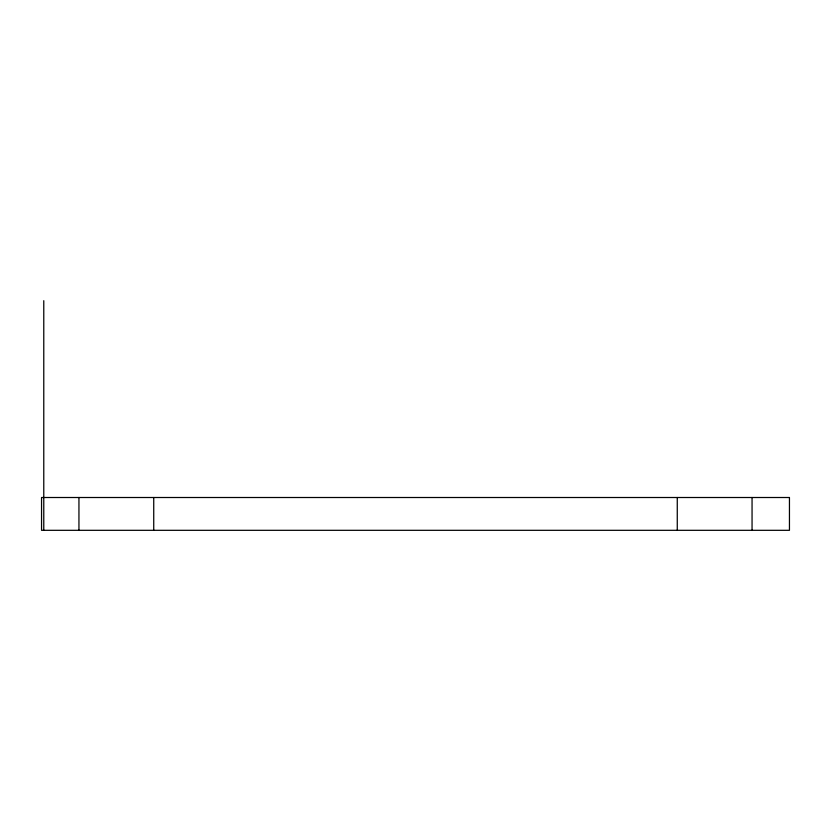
<?xml version="1.0" encoding="UTF-8"?>
<svg xmlns="http://www.w3.org/2000/svg" width="831" height="831" viewBox="0 0 831 831"><rect width="100%" height="100%" fill="white"/><g stroke="black" fill="none" stroke-linecap="round" stroke-linejoin="round"><path stroke-width="1.25" d="M752.055 497.509L752.055 530.313M677.265 497.509L677.265 530.313M153.735 497.509L153.735 530.313M78.945 497.509L78.945 530.313M43.773 300.687L43.773 530.313M789.45 497.509L41.55 497.509L41.55 530.313L789.45 530.313L789.45 497.509"/></g></svg>
